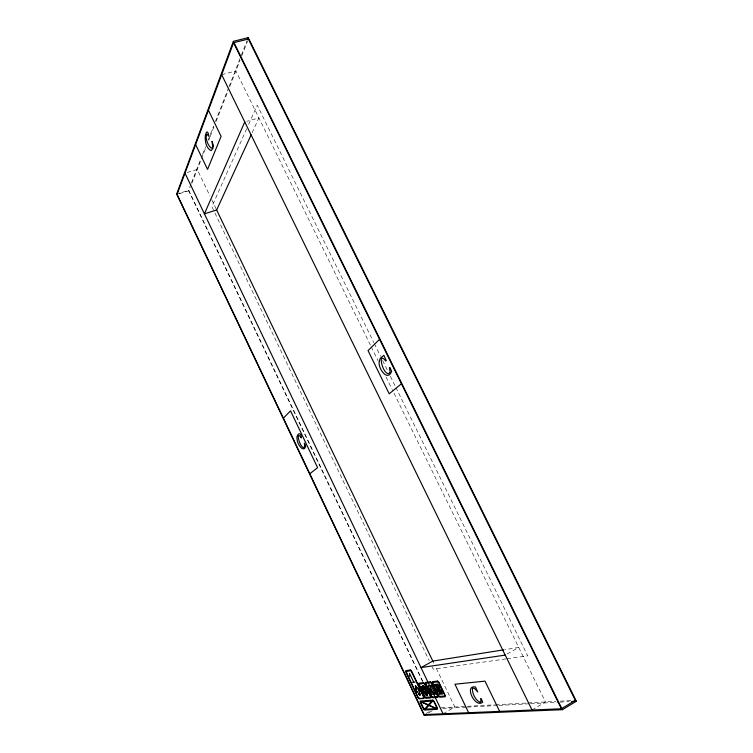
<?xml version="1.0" encoding="UTF-8"?>
<svg xmlns="http://www.w3.org/2000/svg" width="753" height="753" viewBox="0 0 753 753"><rect width="100%" height="100%" fill="white"/><g stroke="black" fill="none" stroke-linecap="round" stroke-linejoin="round"><path stroke-width="0.56" stroke-dasharray="3.77 2.82" d="M422.471 681.277L188.495 190.443L191.055 183.892M191.478 182.8L200.439 159.881M202.566 154.421L205.55 146.788M208.11 140.237L213.654 126.052M215.358 121.685L228.583 87.856M229.006 86.764L240.951 56.202M241.374 55.11L246.918 40.926M422.932 681.578L188.937 190.744L190.189 187.563M191.855 183.308L201.126 159.645M201.55 158.554L206.266 146.506M208.845 139.936L209.701 137.752M210.134 136.651L214.417 125.704M216.139 121.327L227.717 91.762M229.863 86.284L240.038 60.306M241.704 56.051L247.549 41.151M246.711 128.707L211.866 206.651L214.407 211.96M248.622 124.433L257.215 105.213L373.808 342.549M252.114 132.735L258.919 117.92L246.937 121.318M532.042 710.013L545.473 701.965L392.228 389.63M443.046 713.797L454.821 707.011L435.818 667.356M426.076 713.505L429.869 711.34M428.965 712.639L432.768 710.465M507.145 653.999L518.723 647.448L504.792 649.66M179.242 193.709L188.937 190.744M176.654 194.048L188.495 190.443M187.224 172.493L197.258 169.5L209.965 196.006M221.664 74.669L235.868 70.951L370.702 345.768M505.837 658.931L433.286 669.163L432.269 667.036M506.985 658.762L527.712 655.844L396.097 387.908M441.23 707.764L494.335 704.808M495.502 704.752L526.884 703.001M528.041 702.935L555.818 701.391M560.411 701.137L570.746 700.563M442.651 708.46L466.107 707.189M467.274 707.123L497.771 705.486M498.938 705.42L529.434 703.773M530.601 703.707L558.754 702.191M559.921 702.125L569.306 701.627M374.326 343.613L380.547 356.263M382.618 360.489L388.322 372.086M390.393 376.312L395.579 386.854M371.22 346.822L377.95 360.536M386.016 376.961L391.927 389.019M211.678 199.601L216.657 209.974M432.815 661.096L433.813 663.186M214.916 213.014L429.229 660.673"/><path stroke-width="1.13" d="M409.726 676.373L409.51 673.276L413.755 682.218M423.214 691.16L423.337 690.68L424.72 691.913L425.153 693.88L423.977 692.732M422.97 690.868L423.365 689.588L423.873 690.332L422.875 687.997L421.492 686.802L421.868 688.421M431.13 685.381L430.067 690.012L435.253 694.04L432.118 694.304L428.015 685.71L431.13 685.381L435.253 694.04M423.619 688.534L423.995 687.451M422.377 686.68L422.819 685.71M233.374 41.34L176.654 194.048L424.221 715.35L562.387 709.712L576.346 701.241L248.198 37.65L233.374 41.34L562.387 709.712M233.571 42.723L177.096 194.359L424.174 714.597L561.399 708.771L575.339 700.309L248.377 39.024L233.571 42.723L561.399 708.771M425.445 693.315L425.746 692.515L427.28 694.228M247.342 39.834L248.198 37.65M244.763 121.939L204.411 213.852L216.657 209.974L251.144 134.853M283.392 418.179L290.536 410.846L317.606 467.669L309.794 473.759M379.559 339.33L368.038 350.597L389.216 393.819L401.434 383.776M427.12 695.508L427.262 694.106M424.221 715.35L426.123 714.268M503.635 649.848L432.815 661.096L420.993 667.6L505.216 655.091M412.569 682.35L414.95 682.077M571.649 701.495L576.346 701.241M427.516 694.294L426.97 695.414M422.932 685.748L422.273 686.623L423.685 688.713L423.723 686.821M427.177 693.767L427.77 693.908L426.725 691.085L425.68 690.981L426.782 693.504M422.894 685.625L423.779 686.821M424.993 687.489L423.704 686.341L425.84 690.19L426.113 689.334L425.181 687.611M427.205 693.88L425.803 691.122L426.725 691.207L427.751 693.569M424.777 691.875L423.271 690.529L423.986 692.835M426.998 695.537L426.226 695.085M423.064 685.748L423.619 686.482M416.898 687.414L415.383 685.644L415.515 687.433M418.141 688.647L419.647 690.303L419.779 692.092M417.021 687.894L415.844 686.614L415.948 687.997M418.084 689.051L419.261 690.341L419.355 691.734M417.03 688.016L415.967 686.858L416.051 688.12M418.094 689.183L419.252 691.612M417.303 691.932L416.136 690.642L416.042 689.259M418.357 692.967L419.543 694.379L419.449 692.995M417.247 692.205L415.854 690.67L415.628 688.91M418.489 693.569L419.882 695.104L419.769 693.457M417.247 692.327L415.75 690.68L415.731 689.023M418.499 693.692L420.005 695.348L419.882 693.569M423.61 689.852L423.308 689.409L423.026 691.263L421.802 687.16M423.657 686.369L426.264 689.211L425.906 690.341L424.513 689.08L423.883 686.821M221.664 74.669L532.042 710.013M208.43 110.22L221.09 136.359L207.555 169.387L195.629 144.576M499.653 711.387L484.988 681.126L454.953 684.223L468.639 712.705M216.563 209.786L432.975 661.426M184.993 173.152L443.046 713.797M436.571 684.082L439.479 694.379M435.563 684.195L437.625 691.461M434.585 684.373L435.102 686.199M441.333 689.899L442.529 694.125M438.83 684.722L441.503 694.219M437.578 683.978L440.486 694.304M425.887 692.882L425.756 692.176L425.351 693.231L426.377 695.556L426.254 694.859M416.145 689.381L416.24 690.633M415.505 685.889L415.628 687.545M419.553 690.313L419.666 691.979M419.336 692.873L419.43 694.134M206.011 135.907C206.218 140.303 207.847 145.225 211.235 148.153L212.073 147.936L212.638 146.327L212.026 141.31L213.438 145.64L212.779 148.689L211.019 150.628C205.946 148.153 204.797 140.623 205.362 135.408C206.736 129.827 208.092 131.436 208.92 136.359L206.962 134.213L206.011 135.907M481.205 700.845L480.207 702.398C475.303 700.215 472.027 693.287 472.442 688.138L474.456 688.374L477.722 691.932L475.491 686.971C463.773 684.675 475.021 708.789 482.758 702.173L481.139 698.577L480.602 698.615L481.205 700.845M304.749 446.049L303.92 447.734C299.619 447.574 295.035 428.899 301.294 437.945C301.285 430.339 295.637 434.453 297.171 439.696C297.068 443.517 303.553 453.664 305.737 446.218L304.363 443.15L304.749 446.049M379.371 360.941C377.262 367.605 387.635 382.571 391.635 371.295L389.894 367.436L389.414 367.859L390.11 371.926L388.764 373.704C382.308 374.288 377.272 350.023 385.8 361.073L386.28 360.631L383.87 355.322L380.284 358.249L379.371 360.941M406.14 671.554L417.934 696.911C418.452 699.16 424.993 699.019 423.374 696.459L411.326 671.281L410.62 670.735L406.14 671.554M419.045 684.148L425.087 697.127L430.283 697.165A1.384 0.471 61.6 0 0 430.198 695.885L424.833 684.628A1.374 0.471 61.8 0 0 423.741 683.451L419.045 684.148M420.598 701.975L424.212 709.241L436.712 708.582A1.393 0.471 61.3 0 0 436.636 707.312L434.161 702.125A1.393 0.471 61.4 0 0 433.05 700.921L420.626 701.881M428.109 705.175L424.344 709.448L425.351 709.392L428.796 705.495L436.853 708.771L429.135 705.109L433.013 700.723L431.968 700.798L428.448 704.78L420.626 701.617L428.109 705.175M410.263 669.991L405.942 670.622A2.155 0.725 62.2 0 0 406.102 672.664L417.633 696.93A2.174 0.725 61.8 0 0 419.346 698.822L423.817 698.464A2.203 0.744 61.7 0 0 423.675 696.431L411.976 671.836A2.184 0.744 62.2 0 0 410.263 669.991M423.384 682.689L418.856 683.206A2.203 0.753 61.9 0 0 418.997 685.268L424.287 696.384A2.212 0.753 61.7 0 0 426.038 698.295L430.65 697.927A2.24 0.762 61.6 0 0 430.518 695.866L425.144 684.59A2.231 0.762 61.8 0 0 423.384 682.689M430.292 681.898L425.633 682.434A2.24 0.772 61.7 0 0 425.765 684.524L431.149 695.81A2.25 0.772 61.5 0 0 432.937 697.749L437.691 697.372A2.268 0.791 61.4 0 0 437.568 695.273L432.1 683.837A2.259 0.791 61.6 0 0 430.292 681.898M437.427 681.089L432.617 681.634A2.278 0.8 61.6 0 0 432.749 683.762L438.218 695.226A2.287 0.8 61.4 0 0 440.053 697.193L444.957 696.807A2.306 0.809 61.3 0 0 444.844 694.671L439.281 683.046A2.297 0.809 61.5 0 0 437.427 681.089M430.669 682.67L426 683.197A1.384 0.48 61.7 0 0 426.085 684.486L431.469 695.781A1.393 0.48 61.5 0 0 432.57 696.986L437.314 696.6A1.402 0.489 61.4 0 0 437.248 695.301L431.78 683.865A1.402 0.489 61.6 0 0 430.669 682.67M437.804 681.87L432.994 682.416A1.402 0.489 61.6 0 0 433.069 683.724L438.547 695.198A1.412 0.489 61.4 0 0 439.677 696.412L444.581 696.017A1.431 0.499 61.3 0 0 444.505 694.699L438.952 683.084A1.421 0.499 61.5 0 0 437.804 681.87M432.693 700.149L420.409 701.052A2.184 0.725 61.7 0 0 420.55 703.057L422.941 708.093A2.184 0.725 61.6 0 0 424.664 710.004L437.069 709.345A2.25 0.772 61.3 0 0 436.956 707.293L434.481 702.097A2.25 0.772 61.4 0 0 432.693 700.149"/></g></svg>
